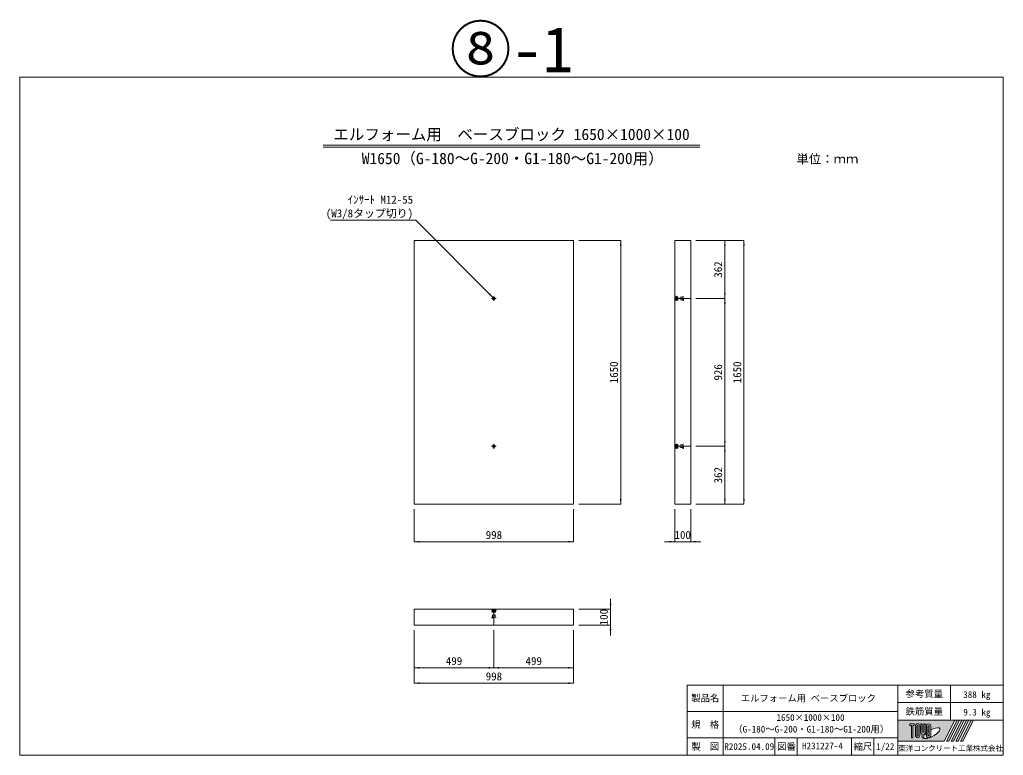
# Model space of a CAD drawing. Units: millimetres at full size; some dimension numbers follow another scale. Extents: x 48 to 43288, y -58809 to -8936.
# Drawn here: x 7280 to 13440, y -58809 to -54204 of the extents above; entities that cross this region are included whole.
import ezdxf
from ezdxf.enums import TextEntityAlignment as Align

# ---------------------------------------------------------------- set-up
doc = ezdxf.new("R2010")
doc.units = ezdxf.units.MM
doc.header["$LTSCALE"] = 75
doc.linetypes.add('USER2', pattern=[8.5725, 5.715, -0.9525, 0.9525, -0.9525])
doc.linetypes.add('USER3', pattern=[0.405, 0.225, -0.18])
for name, color, linetype, lineweight in [('_0-0_', 7, 'Continuous', 9), ('寸法線', 7, 'Continuous', 9), ('引出線', 4, 'Continuous', 9), ('本体', 7, 'Continuous', 9), ('枠', 5, 'Continuous', 5), ('補助線', 8, 'Continuous', 13), ('ｲﾝｻｰﾄ', 3, 'USER3', 5)]:
    doc.layers.add(name, color=color, linetype=linetype, lineweight=lineweight)
doc.styles.add('ＭＳ ゴシック', font='')
doc.styles.get('ＭＳ ゴシック').set_extended_font_data('MS Gothic')

# ---------------------------------------------------------------- blocks, each defined once
blk = doc.blocks.new('filled_arrow')
at = {"color": 0, "linetype": 'Continuous', "lineweight": -2}
blk.add_solid([(7.5, 1.25), (0, 0), (7.5, -1.25)], dxfattribs=at)

msp = doc.modelspace()

# ---------------------------------------------------------------- hatches: boundary and pattern name
at = {"layer": '枠'}
h = msp.add_hatch(color=7, dxfattribs=at)
h.paths.add_polyline_path([(12780.26, -58589.02), (12780.26, -58721.02), (13070.66, -58721.02), (13136.66, -58589.02)])
edge = h.paths.add_edge_path(flags=16)
edge.add_ellipse((12991.11, -58670.28), major_axis=(51.71744, 28.94828), ratio=0.3471473417839755, start_angle=-144.31121551619935, end_angle=72.18990366955182, ccw=False)
edge.add_ellipse((12971.95, -58682.78), major_axis=(-0, 17.6), ratio=0.8463541477272727, start_angle=-160.70345668548774, end_angle=-90.0000000000355)
edge.add_line((12986.85, -58682.78), (12986.85, -58649.23))
edge = h.paths.add_edge_path(flags=16)
edge.add_ellipse((12971.95, -58627.27), major_axis=(-0, 16.24615), ratio=0.8463541586519492, start_angle=-89.99999999998931, end_angle=90.00000000001114, ccw=False)
edge.add_line((12985.7, -58627.27), (12985.7, -58682.78))
edge.add_ellipse((12971.95, -58682.78), major_axis=(0, 16.24615), ratio=0.8463541586519492, start_angle=90.00000000001296, end_angle=-89.99999999998693, ccw=False)
edge.add_line((12958.2, -58682.78), (12958.2, -58627.27))
edge = h.paths.add_edge_path(flags=16)
edge.add_line((12976.54, -58627.27), (12976.54, -58682.78))
edge.add_ellipse((12971.95, -58682.78), major_axis=(-0, 5.41538), ratio=0.8463540450032638, start_angle=89.99999999996146, end_angle=-90.00000000003905, ccw=False)
edge.add_line((12967.37, -58682.78), (12967.37, -58627.27))
edge.add_ellipse((12971.95, -58627.27), major_axis=(-0, 5.41538), ratio=0.8463540450032638, start_angle=-90.00000000009578, end_angle=89.99999999990376, ccw=False)
edge = h.paths.add_edge_path(flags=16)
edge.add_line((12975.39, -58655.64), (12975.39, -58682.78))
edge.add_ellipse((12971.95, -58682.78), major_axis=(0, 4.06154), ratio=0.8463542628432875, start_angle=90.00000000015393, end_angle=-89.99999999984641, ccw=False)
edge.add_line((12968.52, -58682.78), (12968.52, -58660.08))
edge.add_ellipse((12991.11, -58670.28), major_axis=(51.71744, 28.94828), ratio=0.34714734178397555, start_angle=107.79174141113131, end_angle=126.4713182157434, ccw=False)
edge = h.paths.add_edge_path(flags=16)
edge.add_line((12951.33, -58611.02), (12951.33, -58660.78))
edge.add_ellipse((12937.58, -58660.78), major_axis=(0, 16.24615), ratio=0.8463541586519492, start_angle=-163.34116664068392, end_angle=-89.99999999999886, ccw=False)
edge.add_line((12942.16, -58676.09), (12942.16, -58699.02))
edge.add_line((12942.16, -58699.02), (12933, -58699.02))
edge.add_line((12933, -58699.02), (12933, -58676.09))
edge.add_ellipse((12937.58, -58660.78), major_axis=(-0, 16.24615), ratio=0.8463541586519492, start_angle=89.9999999999983, end_angle=163.3411666406839, ccw=False)
edge.add_line((12923.83, -58660.78), (12923.83, -58611.02))
edge.add_line((12923.83, -58611.02), (12933, -58611.02))
edge.add_line((12933, -58611.02), (12933, -58660.78))
edge.add_ellipse((12937.58, -58660.78), major_axis=(0, 5.41538), ratio=0.8463540450032638, start_angle=90.00000000001921, end_angle=-89.9999999999812)
edge.add_line((12942.16, -58660.78), (12942.16, -58611.02))
edge.add_line((12942.16, -58611.02), (12951.33, -58611.02))
edge = h.paths.add_edge_path(flags=16)
edge.add_line((12957.06, -58668.77), (12957.06, -58682.78))
edge.add_ellipse((12971.95, -58682.78), major_axis=(0, 17.6), ratio=0.8463541477272727, start_angle=90.00000000000587, end_angle=-171.54427023795904)
edge.add_ellipse((12991.11, -58670.28), major_axis=(51.71744, 28.94828), ratio=0.34714734178397555, start_angle=-178.6495357001653, end_angle=-148.29244166440827, ccw=False)
edge.add_line((12940.19, -58700.38), (12943.31, -58700.38))
edge.add_line((12943.31, -58700.38), (12943.31, -58683.22))
edge.add_ellipse((12991.11, -58670.28), major_axis=(51.71744, 28.94828), ratio=0.3471473417839755, start_angle=148.21912000477852, end_angle=165.90812145711823, ccw=False)
edge = h.paths.add_edge_path(flags=16)
edge.add_ellipse((12903.2, -58627.27), major_axis=(0, 16.24615), ratio=0.8463541586519492, start_angle=-89.99999999995623, end_angle=90.0000000000432, ccw=False)
edge.add_line((12916.95, -58627.27), (12916.95, -58682.78))
edge.add_ellipse((12903.2, -58682.78), major_axis=(-0, 16.24615), ratio=0.8463541586519492, start_angle=89.9999999999743, end_angle=-90.00000000002598, ccw=False)
edge.add_line((12889.45, -58682.78), (12889.45, -58627.27))
edge = h.paths.add_edge_path(flags=16)
edge.add_line((12907.79, -58627.27), (12907.79, -58682.78))
edge.add_ellipse((12903.2, -58682.78), major_axis=(0, 5.41538), ratio=0.8463540450032638, start_angle=90.0000000000386, end_angle=-89.99999999996095, ccw=False)
edge.add_line((12898.62, -58682.78), (12898.62, -58627.27))
edge.add_ellipse((12903.2, -58627.27), major_axis=(-0, 5.41538), ratio=0.8463540450032638, start_angle=-90.00000000009578, end_angle=89.99999999990376, ccw=False)
h.paths.add_polyline_path([(12882.58, -58611.02), (12882.58, -58621.85), (12873.41, -58621.85), (12873.41, -58699.02), (12864.25, -58699.02), (12864.25, -58621.85), (12855.08, -58621.85), (12855.08, -58611.02)], flags=16)
for points in [[(13085.18, -58721.02), (13099.7, -58721.02), (13165.7, -58589.02), (13151.18, -58589.02)], [(13194.74, -58589.02), (13180.22, -58589.02), (13114.22, -58721.02), (13128.74, -58721.02)], [(13223.78, -58589.02), (13209.26, -58589.02), (13143.26, -58721.02), (13157.78, -58721.02)], [(13252.82, -58589.02), (13238.3, -58589.02), (13172.3, -58721.02), (13186.82, -58721.02)]]:
    msp.add_hatch(color=7, dxfattribs=at).paths.add_polyline_path(points)

# ---------------------------------------------------------------- linework, layer by layer
at = {"layer": '_0-0_', "lineweight": 20}
for p, q in [((9181.39, -54989.83), (11539.13, -54989.83)), ((9181.39, -55001.72), (11539.13, -55001.72))]:
    msp.add_line(p, q, dxfattribs=at)
at = {"layer": '寸法線'}
for p, q in [((10781.02, -55586.51), (11044.06, -55586.51)), ((11044.06, -55586.51), (11044.06, -57236.51)), ((11514.5, -55586.51), (11816.09, -55586.51)), ((11514.5, -55586.51), (11696.61, -55586.51)), ((11696.61, -55948.51), (11696.61, -55586.51)), ((11816.09, -57236.51), (11816.09, -55586.51)), ((11514.5, -55948.51), (11696.61, -55948.51)), ((11514.5, -55948.51), (11696.61, -55948.51)), ((11696.61, -56874.51), (11696.61, -55948.51)), ((11514.5, -56874.51), (11696.61, -56874.51)), ((11514.5, -56874.51), (11696.61, -56874.51)), ((11696.61, -57236.51), (11696.61, -56874.51)), ((9751.02, -57268.51), (9751.02, -57471.64)), ((10749.02, -57268.51), (10749.02, -57471.64)), ((10781.02, -57236.51), (11044.06, -57236.51)), ((11382.5, -57268.51), (11382.5, -57471.64)), ((11482.5, -57268.51), (11482.5, -57471.64)), ((11514.5, -57236.51), (11816.09, -57236.51)), ((11514.5, -57236.51), (11696.61, -57236.51)), ((9751.02, -57471.64), (10749.02, -57471.64)), ((11318.5, -57471.64), (11546.5, -57471.64)), ((10980.6, -58057.85), (10980.6, -57829.85)), ((10781.02, -57893.85), (10980.6, -57893.85)), ((9751.02, -58025.85), (9751.02, -58357.2)), ((10250.02, -58025.85), (10250.02, -58261.14)), ((10250.02, -58025.85), (10250.02, -58261.14)), ((10749.02, -58025.85), (10749.02, -58357.2)), ((10749.02, -58025.85), (10749.02, -58261.14)), ((10781.02, -57993.85), (10980.6, -57993.85)), ((9751.02, -58057.85), (9751.02, -58261.14)), ((9751.02, -58261.14), (10250.02, -58261.14)), ((10250.02, -58261.14), (10749.02, -58261.14)), ((9751.02, -58357.2), (10749.02, -58357.2))]:
    msp.add_line(p, q, dxfattribs=at)
at = {"layer": '引出線'}
msp.add_lwpolyline([(10244.06, -55942.49), (9760.65, -55459.08), (9227.63, -55459.08)], dxfattribs=at)
at = {"layer": '本体', "lineweight": 20}
for p, q in [((10749.02, -55586.51), (9751.02, -55586.51)), ((9751.02, -55586.51), (9751.02, -57236.51)), ((10749.02, -57236.51), (10749.02, -55586.51)), ((11382.5, -55586.51), (11382.5, -57236.51)), ((11382.5, -55586.51), (11482.5, -55586.51)), ((11482.5, -55586.51), (11482.5, -57236.51)), ((9751.02, -57236.51), (10749.02, -57236.51)), ((11382.5, -57236.51), (11482.5, -57236.51)), ((9751.02, -57893.85), (9751.02, -57993.85)), ((9751.02, -57893.85), (10749.02, -57893.85)), ((10749.02, -57893.85), (10749.02, -57993.85)), ((9751.02, -57993.85), (10749.02, -57993.85))]:
    msp.add_line(p, q, dxfattribs=at)
at = {"layer": '枠', "lineweight": 20}
for p, q in [((7280.26, -54563.02), (13440.26, -54563.02)), ((7280.26, -58809.02), (7280.26, -54563.02)), ((13440.26, -58809.02), (13440.26, -54563.02)), ((11460.26, -58809.02), (11460.26, -58369.02)), ((13440.26, -58369.02), (11460.26, -58369.02)), ((11686.81, -58809.02), (11686.81, -58369.02)), ((12780.26, -58809.02), (12780.26, -58369.02)), ((13110.26, -58589.02), (13110.26, -58369.02)), ((13440.26, -58479.02), (12780.26, -58479.02)), ((12780.26, -58534.02), (11460.26, -58534.02)), ((13440.26, -58589.02), (12780.26, -58589.02)), ((12780.26, -58699.02), (11460.26, -58699.02)), ((12009.16, -58809.02), (12009.16, -58699.02)), ((12149.16, -58809.02), (12149.16, -58699.02)), ((12490.26, -58809.02), (12490.26, -58699.02)), ((12630.26, -58809.02), (12630.26, -58699.02)), ((7280.26, -58809.02), (13440.26, -58809.02))]:
    msp.add_line(p, q, dxfattribs=at)
at = {"layer": '枠'}
for p, q in [((12780.26, -58589.02), (13136.66, -58589.02)), ((12780.26, -58589.02), (12780.26, -58721.02)), ((12855.08, -58611.02), (12855.08, -58621.85)), ((12855.08, -58611.02), (12882.58, -58611.02)), ((12864.25, -58621.85), (12855.08, -58621.85)), ((12864.25, -58621.85), (12864.25, -58699.02)), ((12873.41, -58621.85), (12873.41, -58699.02)), ((12882.58, -58621.85), (12873.41, -58621.85)), ((12882.58, -58611.02), (12882.58, -58621.85)), ((12889.45, -58627.27), (12889.45, -58682.78)), ((12898.62, -58682.78), (12898.62, -58627.27)), ((12907.79, -58627.27), (12907.79, -58682.78)), ((12916.95, -58682.78), (12916.95, -58627.27)), ((12923.83, -58611.02), (12933, -58611.02)), ((12923.83, -58660.78), (12923.83, -58611.02)), ((12933, -58611.02), (12933, -58660.78)), ((12942.16, -58611.02), (12951.33, -58611.02)), ((12942.16, -58660.78), (12942.16, -58611.02)), ((12951.33, -58611.02), (12951.33, -58660.78)), ((12958.2, -58627.27), (12958.2, -58682.78)), ((12967.37, -58682.78), (12967.37, -58627.27)), ((12976.54, -58627.27), (12976.54, -58682.78)), ((12985.7, -58682.78), (12985.7, -58627.27)), ((13136.66, -58589.02), (13070.66, -58721.02)), ((13151.18, -58589.02), (13085.18, -58721.02)), ((13165.7, -58589.02), (13099.7, -58721.02)), ((13180.22, -58589.02), (13114.22, -58721.02)), ((13194.74, -58589.02), (13128.74, -58721.02)), ((13209.26, -58589.02), (13143.26, -58721.02)), ((13151.18, -58589.02), (13165.7, -58589.02)), ((13223.78, -58589.02), (13157.78, -58721.02)), ((13238.3, -58589.02), (13172.3, -58721.02)), ((13180.22, -58589.02), (13194.74, -58589.02)), ((13252.82, -58589.02), (13186.82, -58721.02)), ((13209.26, -58589.02), (13223.78, -58589.02)), ((12873.41, -58699.02), (12864.25, -58699.02)), ((12933, -58676.09), (12933, -58699.02)), ((12942.16, -58699.02), (12933, -58699.02)), ((12940.19, -58700.38), (12943.31, -58700.38)), ((12942.16, -58676.09), (12942.16, -58699.02)), ((12943.31, -58683.22), (12943.31, -58700.38)), ((12957.06, -58668.77), (12957.06, -58682.78)), ((12968.52, -58682.78), (12968.52, -58660.08)), ((12975.39, -58655.64), (12975.39, -58682.78)), ((12986.85, -58682.78), (12986.85, -58649.23)), ((12780.26, -58721.02), (13070.66, -58721.02)), ((13085.18, -58721.02), (13099.7, -58721.02)), ((13114.22, -58721.02), (13128.74, -58721.02)), ((13143.26, -58721.02), (13157.78, -58721.02)), ((13172.3, -58721.02), (13186.82, -58721.02))]:
    msp.add_line(p, q, dxfattribs=at)
for centre, major_axis, ratio, start_param, end_param in [((12903.2, -58627.27), (0, 16.24615), 0.846354, 4.712388980385336, 7.8539816339751205), ((12903.2, -58627.27), (-0, 5.41538), 0.846354, 4.712388980383275, 7.853981633973062), ((12971.95, -58627.27), (-0, 16.24615), 0.846354, 4.712388980384847, 7.853981633974647), ((12971.95, -58627.27), (-0, 5.41538), 0.846354, 4.712388980383275, 7.853981633973062), ((12991.11, -58670.28), (51.71744, 28.94828), 0.347147, 4.262185332381589, 7.742916281338565), ((12903.2, -58682.78), (-0, 16.24615), 0.846354, 1.5707963267945175, 4.712388980384306), ((12903.2, -58682.78), (0, 5.41538), 0.846354, 1.5707963267954668, 4.712388980385267), ((12937.58, -58660.78), (-0, 16.24615), 0.846354, 1.5707963267948708, 2.801755744135003), ((12937.58, -58660.78), (0, 5.41538), 0.846354, 1.5707963267951803, 4.712388980384968), ((12991.11, -58670.28), (51.71744, 28.94828), 0.347147, 3.209397509057166, 4.20044506328548), ((12937.58, -58660.78), (0, 16.24615), 0.846354, 3.481429563044583, 4.7123889803847065), ((12991.11, -58670.28), (51.71744, 28.94828), 0.347147, 2.0815196641224314, 2.5155126073167438), ((12971.95, -58682.78), (0, 17.6), 0.846354, 1.5707963267949832, 3.315467866329176), ((12971.95, -58682.78), (0, 16.24615), 0.846354, 1.570796326795088, 4.712388980384883), ((12971.95, -58682.78), (-0, 5.41538), 0.846354, 1.5707963267943275, 4.712388980384113), ((12971.95, -58682.78), (0, 4.06154), 0.846354, 1.5707963267971712, 4.71238898038696), ((12991.11, -58670.28), (51.71744, 28.94828), 0.347147, 1.6817405097969882, 1.8219833196615334), ((12971.95, -58682.78), (-0, 17.6), 0.846354, 3.5338438000143473, 4.712388980384166)]:
    msp.add_ellipse(centre, major_axis=major_axis, ratio=ratio, start_param=start_param, end_param=end_param, dxfattribs=at)
at = {"layer": '補助線'}
for p, q in [((11482.5, -55948.51), (11382.5, -55948.51)), ((11382.5, -55948.51), (11437.5, -55948.51)), ((11482.5, -56874.51), (11382.5, -56874.51)), ((11382.5, -56874.51), (11437.5, -56874.51)), ((10250.02, -57893.85), (10250.02, -57993.85)), ((10250.02, -57893.85), (10250.02, -57948.85))]:
    msp.add_line(p, q, dxfattribs=at)
at = {"layer": 'ｲﾝｻｰﾄ', "linetype": 'USER2', "lineweight": 9}
for p, q in [((10235.12, -55948.51), (10264.91, -55948.51)), ((10250.02, -55963.41), (10250.02, -55933.62)), ((10235.12, -56874.51), (10264.91, -56874.51)), ((10250.02, -56889.41), (10250.02, -56859.62))]:
    msp.add_line(p, q, dxfattribs=at)
at = {"layer": 'ｲﾝｻｰﾄ'}
for p, q in [((11382.5, -55937.76), (11391.75, -55936.51)), ((11382.5, -55959.26), (11382.5, -55937.76)), ((11382.5, -55959.26), (11391.75, -55960.51)), ((11387.5, -55956.77), (11387.5, -55940.26)), ((11387.5, -55940.26), (11433.5, -55940.26)), ((11387.5, -55943.26), (11417.5, -55943.26)), ((11387.5, -55953.76), (11417.5, -55953.76)), ((11387.5, -55956.77), (11433.5, -55956.77)), ((11391.75, -55961.76), (11391.75, -55935.26)), ((11391.75, -55935.26), (11393.25, -55935.26)), ((11391.75, -55961.76), (11393.25, -55961.76)), ((11393.25, -55961.76), (11393.25, -55935.26)), ((11402.5, -55937.76), (11393.25, -55936.51)), ((11402.5, -55959.26), (11393.25, -55960.51)), ((11402.5, -55959.26), (11402.5, -55937.76)), ((11417.5, -55953.76), (11417.5, -55943.26)), ((11433.5, -55935.76), (11437.5, -55935.76)), ((11433.5, -55961.26), (11433.5, -55935.76)), ((11433.5, -55961.26), (11437.5, -55961.26)), ((11437.5, -55961.26), (11437.5, -55935.76)), ((11382.5, -56863.76), (11391.75, -56862.51)), ((11382.5, -56885.26), (11382.5, -56863.76)), ((11382.5, -56885.26), (11391.75, -56886.51)), ((11387.5, -56882.77), (11387.5, -56866.26)), ((11387.5, -56866.26), (11433.5, -56866.26)), ((11387.5, -56869.26), (11417.5, -56869.26)), ((11387.5, -56879.76), (11417.5, -56879.76)), ((11387.5, -56882.77), (11433.5, -56882.77)), ((11391.75, -56887.76), (11391.75, -56861.26)), ((11391.75, -56861.26), (11393.25, -56861.26)), ((11391.75, -56887.76), (11393.25, -56887.76)), ((11393.25, -56887.76), (11393.25, -56861.26)), ((11402.5, -56863.76), (11393.25, -56862.51)), ((11402.5, -56885.26), (11393.25, -56886.51)), ((11402.5, -56885.26), (11402.5, -56863.76)), ((11417.5, -56879.76), (11417.5, -56869.26)), ((11433.5, -56861.76), (11437.5, -56861.76)), ((11433.5, -56887.26), (11433.5, -56861.76)), ((11433.5, -56887.26), (11437.5, -56887.26)), ((11437.5, -56887.26), (11437.5, -56861.76)), ((10236.77, -57903.1), (10236.77, -57904.6)), ((10236.77, -57903.1), (10263.27, -57903.1)), ((10239.27, -57893.85), (10238.02, -57903.1)), ((10239.27, -57893.85), (10260.77, -57893.85)), ((10241.76, -57898.85), (10258.27, -57898.85)), ((10241.76, -57898.85), (10241.76, -57944.85)), ((10244.77, -57898.85), (10244.77, -57928.85)), ((10255.27, -57898.85), (10255.27, -57928.85)), ((10258.27, -57898.85), (10258.27, -57944.85)), ((10260.77, -57893.85), (10262.02, -57903.1)), ((10263.27, -57903.1), (10263.27, -57904.6)), ((10236.77, -57904.6), (10263.27, -57904.6)), ((10237.27, -57944.85), (10237.27, -57948.85)), ((10237.27, -57944.85), (10262.77, -57944.85)), ((10237.27, -57948.85), (10262.77, -57948.85)), ((10239.27, -57913.85), (10238.02, -57904.6)), ((10239.27, -57913.85), (10260.77, -57913.85)), ((10244.77, -57928.85), (10255.27, -57928.85)), ((10260.77, -57913.85), (10262.02, -57904.6)), ((10262.77, -57944.85), (10262.77, -57948.85))]:
    msp.add_line(p, q, dxfattribs=at)
at = {"layer": 'ｲﾝｻｰﾄ', "linetype": 'Continuous', "lineweight": 9}
for centre, radius in [((10250.02, -55948.51), 8.25), ((10250.02, -55948.51), 5.25), ((10250.02, -56874.51), 8.25), ((10250.02, -56874.51), 5.25)]:
    msp.add_circle(centre, radius, dxfattribs=at)

# ---------------------------------------------------------------- block references
at = {"layer": '寸法線', "xscale": 4.27, "yscale": 4.27}
for p, rotation in [((11044.06, -55586.51), 270), ((11696.61, -55586.51), 270), ((11816.09, -55586.51), 270), ((11696.61, -55948.51), 90), ((11696.61, -55948.51), 270), ((11696.61, -56874.51), 90), ((11696.61, -56874.51), 270), ((11044.06, -57236.51), 90), ((11696.61, -57236.51), 90), ((11816.09, -57236.51), 90), ((10749.02, -57471.64), 180), ((11382.5, -57471.64), 180), ((10980.6, -57893.85), 90), ((10980.6, -57993.85), 270), ((10250.02, -58261.14), 180), ((10749.02, -58261.14), 180), ((10749.02, -58357.2), 180)]:
    msp.add_blockref('filled_arrow', p, dxfattribs=dict(at, rotation=rotation))
for p in [(9751.02, -57471.64), (11482.5, -57471.64), (9751.02, -58261.14), (10250.02, -58261.14), (9751.02, -58357.2)]:
    msp.add_blockref('filled_arrow', p, dxfattribs=at)
at = {"layer": '引出線', "xscale": 4.27, "yscale": 4.27, "rotation": 135}
msp.add_blockref('filled_arrow', (10244.06, -55942.49), dxfattribs=at)

# ---------------------------------------------------------------- texts
at = {"layer": '_0-0_', "style": 'ＭＳ ゴシック'}
for s, height, p in [('エルフォーム用\u3000ベースブロック 1650×1000×100', 71.21, (10360.26, -54978.63)), ('W1650（G-180～G-200・G1-180～G1-200用）', 71.21, (10367.87, -55129.18)), ('単位：ｍｍ', 56.96, (12338.67, -55120.88))]:
    msp.add_text(s, height=height, dxfattribs=at).set_placement(p, align=Align.BOTTOM_CENTER)
msp.add_text('H231227-4', height=41.77, dxfattribs=at).set_placement((12179.63, -58783.59), align=Align.BOTTOM_LEFT)
at = {"layer": '寸法線', "style": 'ＭＳ ゴシック'}
for s, p in [('362', (11654.21, -55767.51)), ('1650', (11001.66, -56411.51)), ('926', (11654.21, -56411.51)), ('1650', (11773.69, -56411.51)), ('362', (11654.21, -57055.51)), ('100', (10938.2, -57943.85))]:
    msp.add_text(s, height=50.13, rotation=90, dxfattribs=at).set_placement(p, align=Align.MIDDLE_CENTER)
for s, p in [('998', (10250.02, -57429.24)), ('100', (11432.5, -57429.24)), ('499', (10000.52, -58218.74)), ('499', (10499.52, -58218.74)), ('998', (10250.02, -58314.8))]:
    msp.add_text(s, height=50.13, dxfattribs=at).set_placement(p, align=Align.MIDDLE_CENTER)
at = {"layer": '引出線', "style": 'ＭＳ ゴシック'}
for s, p in [('ｲﾝｻｰﾄ M12-55', (9334.39, -55370.47)), ('(W3/8タップ切り)', (9197.64, -55456.27))]:
    msp.add_text(s, height=50.13, dxfattribs=at).set_placement(p, align=Align.BOTTOM_LEFT)
at = {"layer": '枠', "color": 7, "style": 'ＭＳ ゴシック'}
for s, height, p in [('製品名', 41.77, (11573.53, -58451.52)), ('エルフォーム用 ベースブロック ', 41.77, (12233.53, -58451.52)), ('参考質量', 41.77, (12945.26, -58424.02)), ('388 kg', 41.77, (13274.53, -58428.97)), ('鉄筋質量', 41.77, (12945.26, -58534.02)), ('9.3 kg', 41.77, (13274.53, -58538.97)), ('規\u3000格', 41.77, (11573.53, -58616.52)), ('製  図', 41.77, (11573.53, -58754.02)), ('R2025.04.09', 41.77, (11849.05, -58754.02)), ('図番', 41.77, (12082.26, -58754.02)), ('縮尺', 41.77, (12560.87, -58754.02)), ('1/22', 41.77, (12701.18, -58754.02)), ('東洋コンクリート工業株式会社', 33.42, (13110.26, -58765.02))]:
    msp.add_text(s, height=height, dxfattribs=at).set_placement(p, align=Align.MIDDLE_CENTER)
for s, p in [('1650×1000×100', (12019.86, -58551.37)), ('（G-180～G-200・G1-180～G1-200用）', (11749.2, -58624.7))]:
    msp.add_text(s, height=41.77, dxfattribs=at).set_placement(p, align=Align.TOP_LEFT)
at = {"layer": '補助線', "color": 1, "style": 'ＭＳ ゴシック'}
msp.add_text('⑧-1', height=284.8, dxfattribs=at).set_placement((10360.26, -54617.65), align=Align.BOTTOM_CENTER)

doc.saveas('drawing.dxf')
